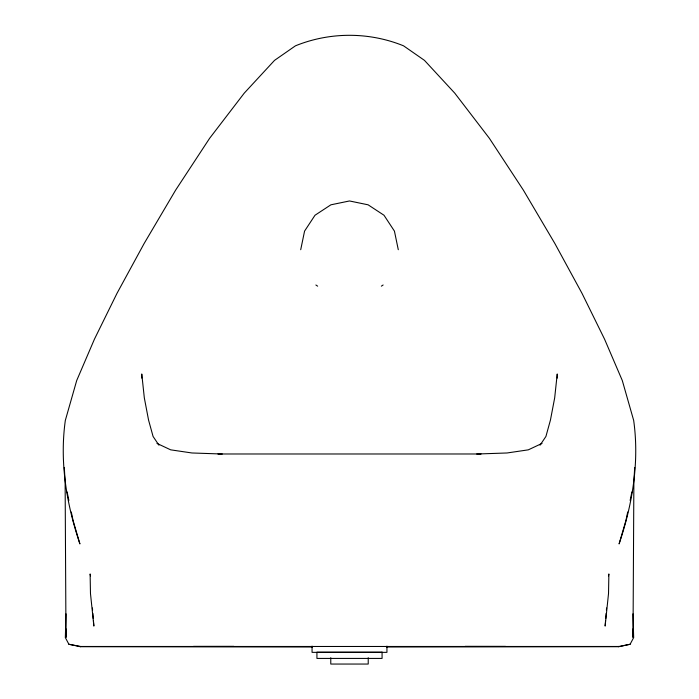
<?xml version="1.0" encoding="UTF-8"?>
<svg xmlns="http://www.w3.org/2000/svg" width="699" height="699" viewBox="0 0 699 699"><rect width="100%" height="100%" fill="white"/><g stroke="black" fill="none" stroke-linecap="round" stroke-linejoin="round"><path stroke-width="1.05" d="M141.766 378.133L141.766 373.965L144.326 397.897L148.555 420.055L153.081 436.464L158.935 445.167M66.055 628.899L65.986 637.523L65.129 482.144L64.317 467.448M66.038 613.836L65.33 637.602L68.886 644.26L80.481 646.706L312.409 647.003M634.683 467.448L633.871 482.144L633.014 637.523L632.944 628.899M605.552 620.756L605.124 626.077L608.523 593.547L608.881 573.94L608.488 575.897M605.727 618.632L606.155 613.311M606.409 610.113L606.583 607.99M300.71 249.718L304.563 231.124L314.996 215.248L330.889 204.816L349.5 200.963L368.111 204.816L384.004 215.248L394.437 231.124L398.29 249.718M627.702 512.018L625.937 520.467L619.087 543.927C632.446 504.32 639.524 462.1 633.67 420.405L622.302 380.544L604.583 339.216L582.022 293.37L554.866 243.514L523.376 190.137L489.387 138.315L454.743 93.124L424.459 60.359L403.541 45.819C369.02 31.805 329.98 31.805 295.459 45.819L274.541 60.359L244.257 93.124L209.613 138.315L175.624 190.137L144.134 243.514L116.978 293.37L94.417 339.216L76.698 380.544L65.33 420.405C59.476 462.1 66.554 504.32 79.913 543.927L73.063 520.467L71.298 512.018M630.131 500.405L631.896 491.956M386.591 647.003L618.519 646.706L630.114 644.26L633.67 637.602L632.962 613.836M540.065 445.167L545.919 436.464L550.445 420.055L554.674 397.897L557.234 373.965L557.234 378.133M381.357 286.153L383.122 285M542.048 443.393L528.313 449.841L507.046 452.978L476.718 454.018M618.519 646.706L630.114 644.26M80.167 646.4L68.886 644.26M478.876 454.001L481.034 453.983L217.966 453.983L220.124 454.001M193.422 646.4L233.868 646.374M465.132 646.374L505.578 646.4M222.282 454.018L191.954 452.978L170.687 449.841L156.952 443.393M618.833 646.4L619.463 646.479L79.537 646.479L80.481 646.706M315.878 285L317.643 286.153M67.104 491.956L68.869 500.405M90.512 575.897L90.119 573.94L90.477 593.547L93.876 626.077L93.448 620.756M92.417 607.99L92.591 610.113M92.845 613.311L93.273 618.632M386.94 646.121L386.94 652.359L312.06 652.359L312.06 646.121M368.224 657.724L368.224 664.05L330.776 664.05L330.776 657.724M382.073 652.176L316.927 652.176L316.927 658.423L382.073 658.423L382.073 652.176"/></g></svg>
